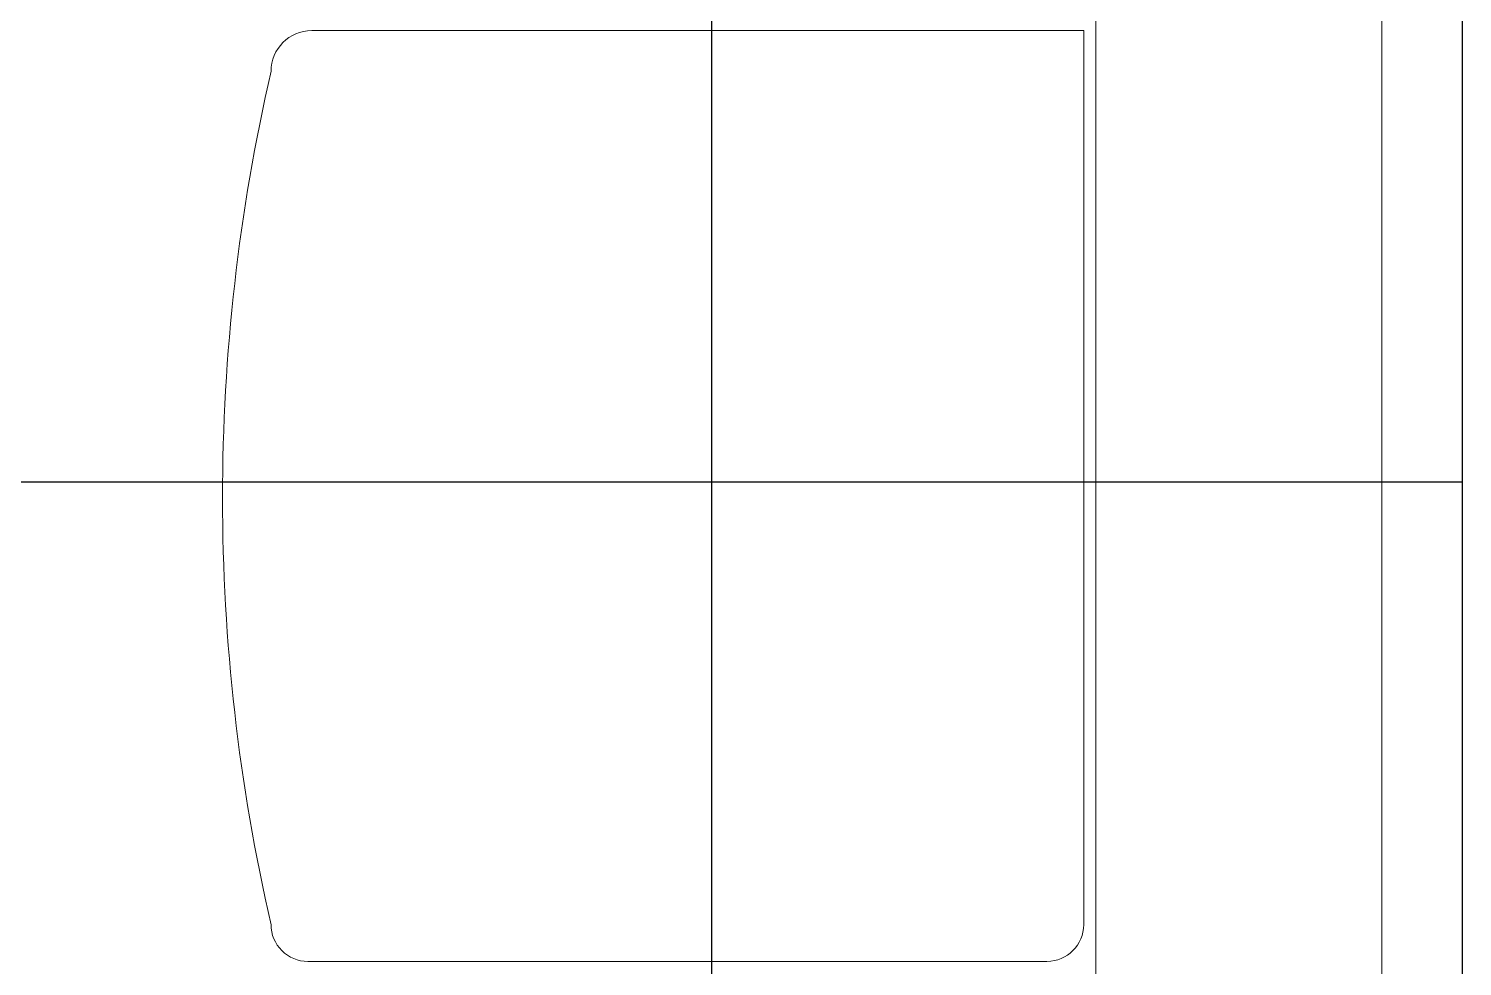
# Model space of a CAD drawing. Header units: inches. Extents: x -12418 to 57169, y -29325 to 19878.
# Drawn here: x 14529 to 15518, y 866 to 1512 of the extents above; entities that cross this region are included whole.
import ezdxf

# ---------------------------------------------------------------- set-up
doc = ezdxf.new("R2010")
doc.units = ezdxf.units.IN
doc.header["$LTSCALE"] = 25
doc.header["$MEASUREMENT"] = 0
doc.linetypes.add('DASHDOT', pattern=[25.4, 12.7, -6.35, 0, -6.35])
doc.layers.add('00-Ground Floor$0$False Ceiling', color=251, linetype='Continuous')
for name, color, linetype, lineweight in [('00-Ground Floor$0$LOADING', 253, 'Continuous', 5), ('00-Ground Floor$0$Walls', 251, 'Continuous', 5), ('E-LITE-CLNG-CNDT', 6, 'DASHDOT', 35)]:
    doc.layers.add(name, color=color, linetype=linetype, lineweight=lineweight)

# ---------------------------------------------------------------- blocks, each defined once
blk = doc.blocks.new('00-Ground Floor$0$GF21008-P')
at = {"layer": '00-Ground Floor$0$LOADING'}
for p, q in [((-0.77088, 0), (0.79062, 0)), ((-0.7767, -0.1974), (0.79645, -0.1974)), ((0.02235, -0.20585), (0.02235, -0.73852)), ((0.02235, -0.20585), (0.63897, -0.20585)), ((0.66431, -0.74126), (0.66431, -0.23119))]:
    blk.add_line(p, q, dxfattribs=at)
for centre, radius, start, end in [((0.63897, -0.23119), 0.02534, 0, 90), ((0.05042, -0.73852), 0.02807, 180, 270), ((0.63897, -0.74126), 0.02534, 270, 0), ((0.3447, 0.51055), 1.31061, 257.02456, 282.97544)]:
    blk.add_arc(centre, radius, start, end, dxfattribs=at)
blk = doc.blocks.new('00-Ground Floor$0$A$Ce9e1c4c3')
at = {"layer": '00-Ground Floor$0$False Ceiling', "color": 254, "linetype": 'Continuous'}
for p, q in [((-85000, -847.43), (-85000, 2532.57)), ((-87636.7, 1200), (-84482.07, 1200))]:
    blk.add_line(p, q, dxfattribs=at)
at = {"layer": '00-Ground Floor$0$False Ceiling', "color": 254}
blk.add_line((-84482.07, 2532.57, 0), (-84482.07, -847.43, 0), dxfattribs=at)
blk = doc.blocks.new('00-Ground Floor')
at = {"layer": '00-Ground Floor$0$Walls'}
blk.add_line((15517.93, -847.43, 0), (15517.93, 2532.57, 0), dxfattribs=at)
at = {"layer": '00-Ground Floor$0$False Ceiling', "color": 254}
blk.add_blockref('00-Ground Floor$0$A$Ce9e1c4c3', (100000, 0), dxfattribs=at)
at = {"layer": '00-Ground Floor$0$LOADING', "xscale": 1000, "yscale": 1000, "zscale": 1000, "rotation": 269.9999999999998}
blk.add_blockref('00-Ground Floor$0$GF21008-P', (15462.5, 1533.49), dxfattribs=at)

msp = doc.modelspace()

# ---------------------------------------------------------------- block references
at = {"layer": 'E-LITE-CLNG-CNDT'}
msp.add_blockref('00-Ground Floor', (0, 0), dxfattribs=at)

doc.saveas('drawing.dxf')
